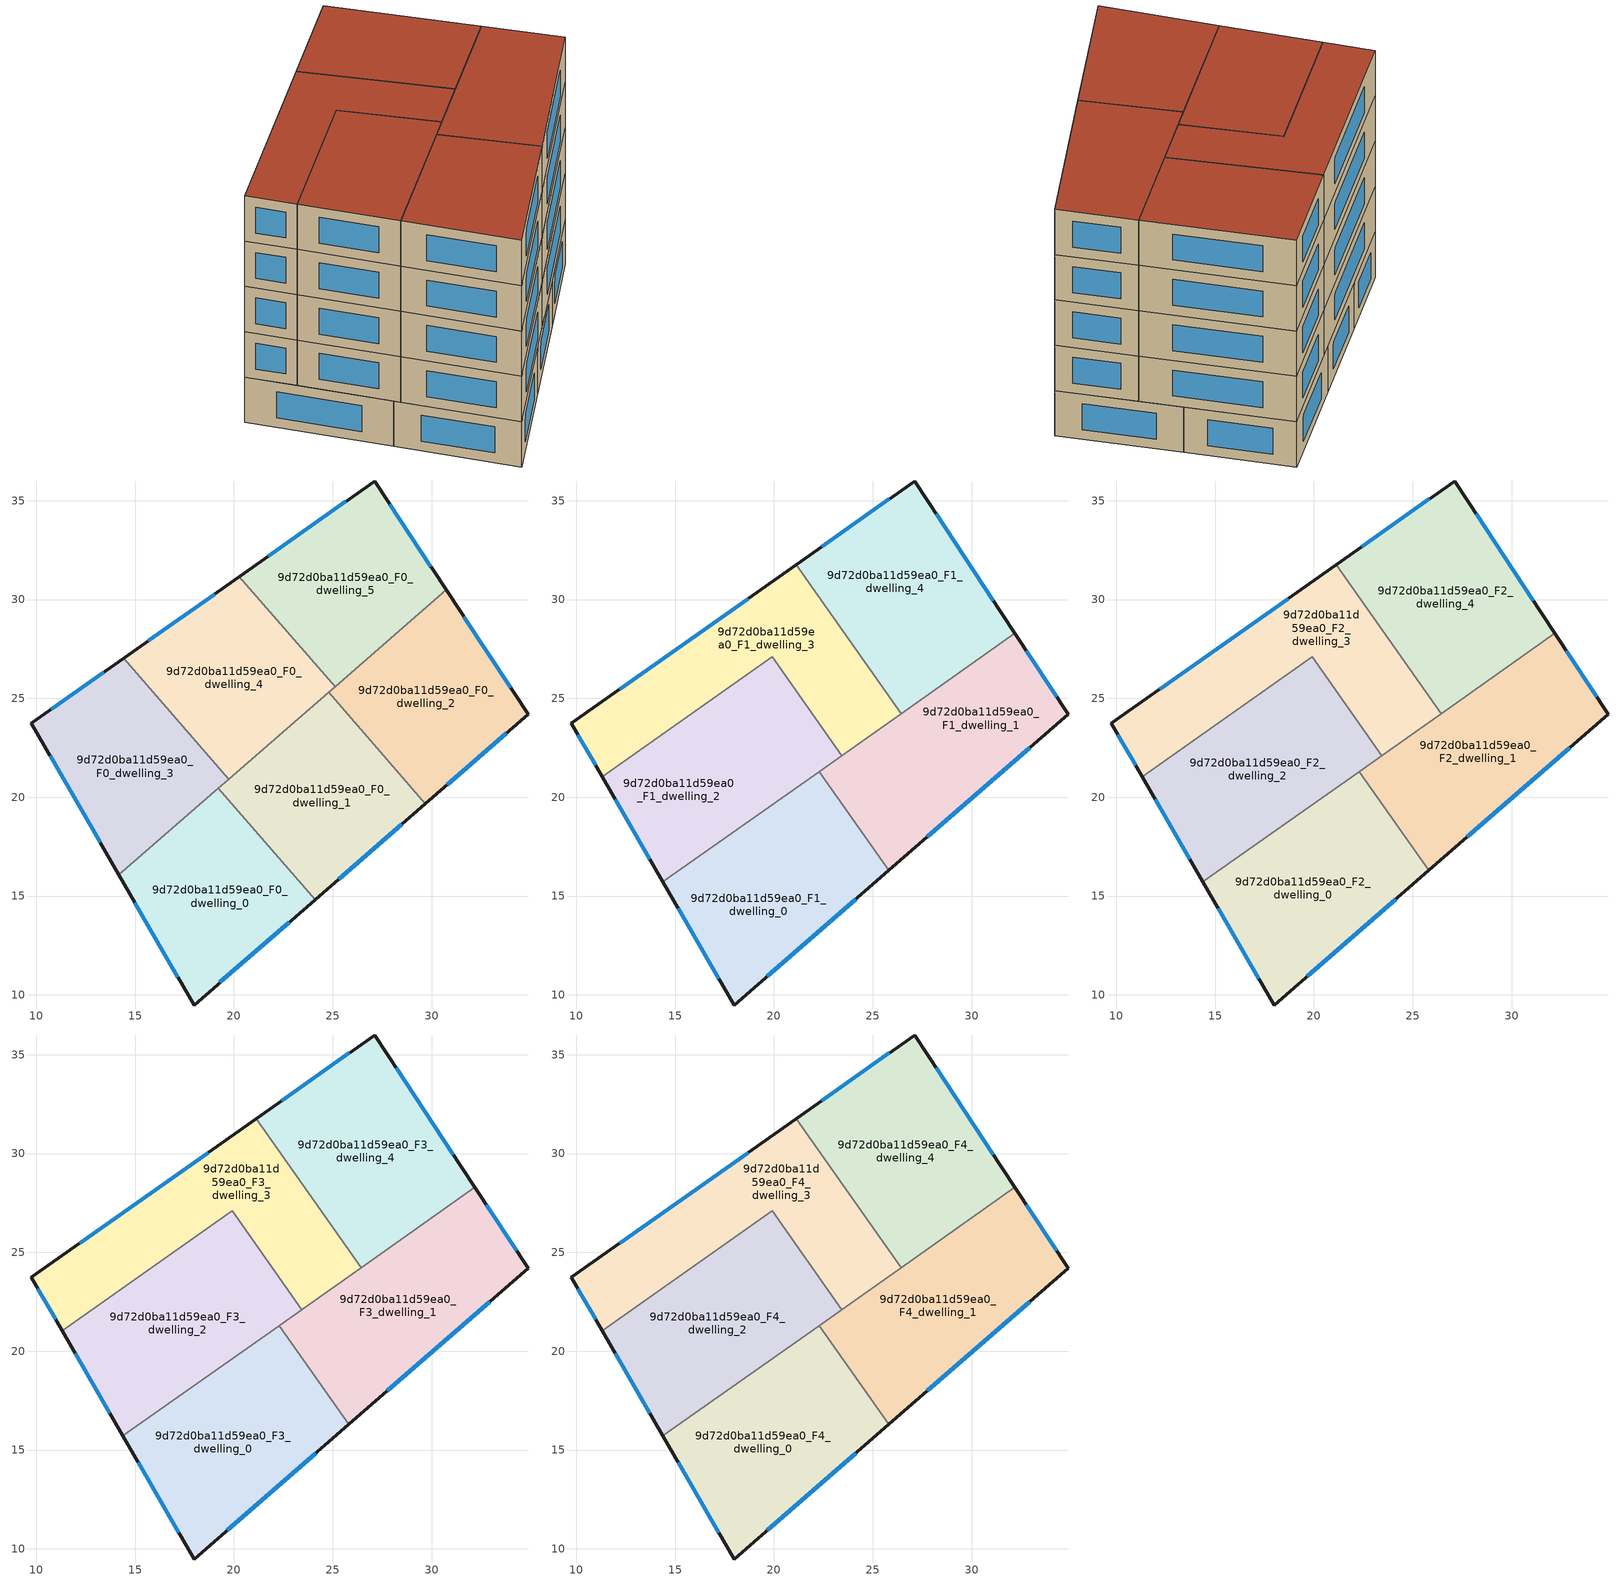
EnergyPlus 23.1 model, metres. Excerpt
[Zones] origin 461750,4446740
9d72d0ba11d59ea0_F0_dwelling_0
 floor ground (EU_floor_Construction): 19.21,20.45 24.11,14.82 17.98,9.49 14.18,16.07 z0
 wall outside (EU_wall_Construction): 14.18,16.07 17.98,9.49 24.11,14.82 z0:3
 wall to 9d72d0ba11d59ea0_F0_dwelling_1 (EU_wall_Construction): 24.11,14.82 19.21,20.45 z0:3
 wall to 9d72d0ba11d59ea0_F0_dwelling_3 (EU_wall_Construction): 19.21,20.45 14.18,16.07 z0:3
 window (EU_Window_Construction): 19.29,10.63 22.79,13.67 / 14.99,14.66 17.16,10.89 z0.64:2.36
9d72d0ba11d59ea0_F0_dwelling_1
 floor ground (EU_floor_Construction): 24.79,25.3 29.69,19.67 24.11,14.82 19.21,20.45 z0
 wall outside (EU_wall_Construction): 24.11,14.82 29.69,19.67 z0:3
 wall to 9d72d0ba11d59ea0_F0_dwelling_2 (EU_wall_Construction): 29.69,19.67 24.79,25.3 z0:3
 wall to 9d72d0ba11d59ea0_F0_dwelling_4 (EU_wall_Construction): 24.79,25.3 19.75,20.92 z0:3
 wall to 9d72d0ba11d59ea0_F0_dwelling_3 (EU_wall_Construction): 19.75,20.92 19.21,20.45 z0:3
 window (EU_Window_Construction): 25.3,15.86 28.49,18.63 z0.64:2.36
 ceiling adiabatic (EU_roof_Construction): 26,23.91 24.79,25.3 19.21,20.45 19.92,19.62 z3
9d72d0ba11d59ea0_F0_dwelling_2
 floor ground (EU_floor_Construction): 30.74,30.49 34.89,24.2 29.69,19.67 24.79,25.3 z0
 wall outside (EU_wall_Construction): 29.69,19.67 34.89,24.2 30.74,30.49 z0:3
 wall to 9d72d0ba11d59ea0_F0_dwelling_5 (EU_wall_Construction): 30.74,30.49 25.12,25.59 z0:3
 wall to 9d72d0ba11d59ea0_F0_dwelling_4 (EU_wall_Construction): 25.12,25.59 24.79,25.3 z0:3
 window (EU_Window_Construction): 34,25.54 31.63,29.14 / 30.8,20.64 33.77,23.23 z0.64:2.36
9d72d0ba11d59ea0_F0_dwelling_3
 floor ground (EU_floor_Construction): 14.42,27.04 19.75,20.92 14.18,16.07 9.75,23.73 z0
 wall outside (EU_wall_Construction): 14.42,27.04 9.75,23.73 14.18,16.07 z0:3
 wall to 9d72d0ba11d59ea0_F0_dwelling_4 (EU_wall_Construction): 19.75,20.92 14.42,27.04 z0:3
 window (EU_Window_Construction): 10.7,22.09 13.23,17.71 / 13.42,26.33 10.75,24.44 z0.64:2.36
9d72d0ba11d59ea0_F0_dwelling_4
 floor ground (EU_floor_Construction): 20.27,31.17 25.12,25.59 19.75,20.92 14.42,27.04 z0
 wall outside (EU_wall_Construction): 20.27,31.17 14.42,27.04 z0:3
 wall to 9d72d0ba11d59ea0_F0_dwelling_5 (EU_wall_Construction): 25.12,25.59 20.27,31.17 z0:3
 window (EU_Window_Construction): 19.01,30.28 15.67,27.92 z0.64:2.36
9d72d0ba11d59ea0_F0_dwelling_5
 floor ground (EU_floor_Construction): 27.11,36 30.74,30.49 25.12,25.59 20.27,31.17 z0
 wall outside (EU_wall_Construction): 30.74,30.49 27.11,36 20.27,31.17 z0:3
 window (EU_Window_Construction): 29.97,31.67 27.89,34.82 / 25.65,34.96 21.73,32.2 z0.64:2.36
 ceiling adiabatic (EU_roof_Construction): 30.74,30.49 27.11,36 20.27,31.17 25.12,25.59 z3
9d72d0ba11d59ea0_F1_dwelling_0
 floor to 9d72d0ba11d59ea0_F0_dwelling_0 (EU_floor_Construction): 19.92,19.62 24.11,14.82 17.98,9.49 14.38,15.71 z3
 floor to 9d72d0ba11d59ea0_F0_dwelling_1 (EU_floor_Construction): 22.29,21.29 25.82,16.3 24.11,14.82 19.92,19.62 z3
 wall outside (EU_wall_Construction): 14.38,15.71 17.98,9.49 25.82,16.3 z3:6
 wall to 9d72d0ba11d59ea0_F1_dwelling_1 (EU_wall_Construction): 25.82,16.3 22.29,21.29 z3:6
 wall to 9d72d0ba11d59ea0_F1_dwelling_2 (EU_wall_Construction): 22.29,21.29 14.38,15.71 z3:6
 window (EU_Window_Construction): 19.66,10.95 24.14,14.84 / 15.15,14.38 17.21,10.82 z3.64:5.36
9d72d0ba11d59ea0_F1_dwelling_1
 floor to 9d72d0ba11d59ea0_F0_dwelling_2 (EU_floor_Construction): 32.19,28.29 34.89,24.2 29.69,19.67 26,23.91 z3
 floor to 9d72d0ba11d59ea0_F0_dwelling_1 (EU_floor_Construction): 26,23.91 29.69,19.67 25.82,16.3 22.29,21.29 z3
 wall outside (EU_wall_Construction): 25.82,16.3 34.89,24.2 32.19,28.29 z3:6
 wall to 9d72d0ba11d59ea0_F1_dwelling_4 (EU_wall_Construction): 32.19,28.29 26.45,24.23 z3:6
 wall to 9d72d0ba11d59ea0_F1_dwelling_3 (EU_wall_Construction): 26.45,24.23 23.44,22.11 z3:6
 wall to 9d72d0ba11d59ea0_F1_dwelling_2 (EU_wall_Construction): 23.44,22.11 22.29,21.3 z3:6
 window (EU_Window_Construction): 27.76,17.99 32.94,22.5 / 34.31,25.07 32.77,27.41 z3.64:5.36
9d72d0ba11d59ea0_F1_dwelling_2
 floor to 9d72d0ba11d59ea0_F0_dwelling_3 (EU_floor_Construction): 16.47,24.68 19.75,20.92 14.18,16.07 11.31,21.04 z3
 floor to 9d72d0ba11d59ea0_F0_dwelling_4 (EU_floor_Construction): 19.91,27.11 22.56,23.36 19.75,20.92 16.47,24.68 z3
 floor adiabatic (EU_floor_Construction): 22.56,23.36 23.44,22.11 19.92,19.62 19.21,20.45 z3
 floor to 9d72d0ba11d59ea0_F0_dwelling_0 (EU_floor_Construction): 19.21,20.45 19.92,19.62 14.38,15.71 14.18,16.07 z3
 wall outside (EU_wall_Construction): 11.3,21.04 14.38,15.71 z3:6
 wall to 9d72d0ba11d59ea0_F1_dwelling_3 (EU_wall_Construction): 23.44,22.11 19.91,27.11 11.3,21.04 z3:6
 window (EU_Window_Construction): 11.96,19.9 13.72,16.85 z3.64:5.36
9d72d0ba11d59ea0_F1_dwelling_3
 floor to 9d72d0ba11d59ea0_F0_dwelling_4 (EU_floor_Construction): 20.27,31.16 25.12,25.59 22.56,23.36 19.91,27.11 16.47,24.68 14.42,27.04 z3
 floor to 9d72d0ba11d59ea0_F0_dwelling_3 (EU_floor_Construction): 14.42,27.04 16.47,24.68 11.31,21.04 9.75,23.73 z3
 floor to 9d72d0ba11d59ea0_F0_dwelling_2 (EU_floor_Construction): 25.35,25.79 26.45,24.24 26,23.91 24.79,25.3 z3
 floor adiabatic (EU_floor_Construction): 21.13,31.77 25.35,25.79 25.12,25.59 20.27,31.16 z3; 24.79,25.3 26,23.91 23.44,22.11 22.56,23.36 z3
 wall outside (EU_wall_Construction): 21.13,31.77 9.75,23.73 11.3,21.04 z3:6
 wall to 9d72d0ba11d59ea0_F1_dwelling_4 (EU_wall_Construction): 26.45,24.24 21.13,31.77 z3:6
 window (EU_Window_Construction): 10.08,23.16 10.97,21.61 / 18.69,30.05 12.18,25.46 z3.64:5.36
9d72d0ba11d59ea0_F1_dwelling_4
 floor to 9d72d0ba11d59ea0_F0_dwelling_2 (EU_floor_Construction): 30.74,30.49 32.19,28.29 26.45,24.24 25.35,25.79 z3
 floor adiabatic (EU_floor_Construction): 27.11,36 30.74,30.49 25.35,25.79 21.13,31.77 z3
 wall outside (EU_wall_Construction): 32.19,28.29 27.11,36 21.13,31.77 z3:6
 window (EU_Window_Construction): 25.83,35.09 22.41,32.68 / 31.1,29.94 28.2,34.35 z3.64:5.36
9d72d0ba11d59ea0_F2_dwelling_0
 floor to 9d72d0ba11d59ea0_F1_dwelling_0 (EU_floor_Construction): 22.29,21.29 25.82,16.3 17.98,9.49 14.38,15.71 z6
 wall outside (EU_wall_Construction): 14.38,15.71 17.98,9.49 25.82,16.3 z6:9
 wall to 9d72d0ba11d59ea0_F2_dwelling_1 (EU_wall_Construction): 25.82,16.3 22.29,21.29 z6:9
 wall to 9d72d0ba11d59ea0_F2_dwelling_2 (EU_wall_Construction): 22.29,21.29 14.38,15.71 z6:9
 window (EU_Window_Construction): 19.66,10.95 24.14,14.84 / 15.15,14.38 17.21,10.82 z6.64:8.36
9d72d0ba11d59ea0_F2_dwelling_1
 floor to 9d72d0ba11d59ea0_F1_dwelling_1 (EU_floor_Construction): 32.19,28.29 34.89,24.2 25.82,16.3 22.29,21.29 z6
 wall outside (EU_wall_Construction): 25.82,16.3 34.89,24.2 32.19,28.29 z6:9
 wall to 9d72d0ba11d59ea0_F2_dwelling_4 (EU_wall_Construction): 32.19,28.29 26.45,24.23 z6:9
 wall to 9d72d0ba11d59ea0_F2_dwelling_3 (EU_wall_Construction): 26.45,24.23 23.44,22.11 z6:9
 wall to 9d72d0ba11d59ea0_F2_dwelling_2 (EU_wall_Construction): 23.44,22.11 22.29,21.3 z6:9
 window (EU_Window_Construction): 27.76,17.99 32.94,22.5 / 34.31,25.07 32.77,27.41 z6.64:8.36
9d72d0ba11d59ea0_F2_dwelling_2
 floor to 9d72d0ba11d59ea0_F1_dwelling_2 (EU_floor_Construction): 19.91,27.11 23.44,22.11 14.38,15.71 11.3,21.04 z6
 wall outside (EU_wall_Construction): 11.3,21.04 14.38,15.71 z6:9
 wall to 9d72d0ba11d59ea0_F2_dwelling_3 (EU_wall_Construction): 23.44,22.11 19.91,27.11 11.3,21.04 z6:9
 window (EU_Window_Construction): 11.96,19.9 13.72,16.85 z6.64:8.36
9d72d0ba11d59ea0_F2_dwelling_3
 floor to 9d72d0ba11d59ea0_F1_dwelling_3 (EU_floor_Construction): 21.13,31.77 26.45,24.24 23.44,22.11 19.91,27.11 11.3,21.04 9.75,23.73 z6
 wall outside (EU_wall_Construction): 21.13,31.77 9.75,23.73 11.3,21.04 z6:9
 wall to 9d72d0ba11d59ea0_F2_dwelling_4 (EU_wall_Construction): 26.45,24.24 21.13,31.77 z6:9
 window (EU_Window_Construction): 10.08,23.16 10.97,21.61 / 18.69,30.05 12.18,25.46 z6.64:8.36
9d72d0ba11d59ea0_F2_dwelling_4
 floor to 9d72d0ba11d59ea0_F1_dwelling_4 (EU_floor_Construction): 27.11,36 32.19,28.29 26.45,24.24 21.13,31.77 z6
 wall outside (EU_wall_Construction): 32.19,28.29 27.11,36 21.13,31.77 z6:9
 window (EU_Window_Construction): 25.83,35.09 22.41,32.68 / 31.1,29.94 28.2,34.35 z6.64:8.36
9d72d0ba11d59ea0_F3_dwelling_0
 floor to 9d72d0ba11d59ea0_F2_dwelling_0 (EU_floor_Construction): 22.29,21.29 25.82,16.3 17.98,9.49 14.38,15.71 z9
 wall outside (EU_wall_Construction): 14.38,15.71 17.98,9.49 25.82,16.3 z9:12
 wall to 9d72d0ba11d59ea0_F3_dwelling_1 (EU_wall_Construction): 25.82,16.3 22.29,21.29 z9:12
 wall to 9d72d0ba11d59ea0_F3_dwelling_2 (EU_wall_Construction): 22.29,21.29 14.38,15.71 z9:12
 window (EU_Window_Construction): 19.66,10.95 24.14,14.84 / 15.15,14.38 17.21,10.82 z9.64:11.36
9d72d0ba11d59ea0_F3_dwelling_1
 floor to 9d72d0ba11d59ea0_F2_dwelling_1 (EU_floor_Construction): 32.19,28.29 34.89,24.2 25.82,16.3 22.29,21.29 z9
 wall outside (EU_wall_Construction): 25.82,16.3 34.89,24.2 32.19,28.29 z9:12
 wall to 9d72d0ba11d59ea0_F3_dwelling_4 (EU_wall_Construction): 32.19,28.29 26.45,24.23 z9:12
 wall to 9d72d0ba11d59ea0_F3_dwelling_3 (EU_wall_Construction): 26.45,24.23 23.44,22.11 z9:12
 wall to 9d72d0ba11d59ea0_F3_dwelling_2 (EU_wall_Construction): 23.44,22.11 22.29,21.3 z9:12
 window (EU_Window_Construction): 27.76,17.99 32.94,22.5 / 34.31,25.07 32.77,27.41 z9.64:11.36
9d72d0ba11d59ea0_F3_dwelling_2
 floor to 9d72d0ba11d59ea0_F2_dwelling_2 (EU_floor_Construction): 19.91,27.11 23.44,22.11 14.38,15.71 11.3,21.04 z9
 wall outside (EU_wall_Construction): 11.3,21.04 14.38,15.71 z9:12
 wall to 9d72d0ba11d59ea0_F3_dwelling_3 (EU_wall_Construction): 23.44,22.11 19.91,27.11 11.3,21.04 z9:12
 window (EU_Window_Construction): 11.96,19.9 13.72,16.85 z9.64:11.36
9d72d0ba11d59ea0_F3_dwelling_3
 floor to 9d72d0ba11d59ea0_F2_dwelling_3 (EU_floor_Construction): 21.13,31.77 26.45,24.24 23.44,22.11 19.91,27.11 11.3,21.04 9.75,23.73 z9
 wall outside (EU_wall_Construction): 21.13,31.77 9.75,23.73 11.3,21.04 z9:12
 wall to 9d72d0ba11d59ea0_F3_dwelling_4 (EU_wall_Construction): 26.45,24.24 21.13,31.77 z9:12
 window (EU_Window_Construction): 10.08,23.16 10.97,21.61 / 18.69,30.05 12.18,25.46 z9.64:11.36
9d72d0ba11d59ea0_F3_dwelling_4
 floor to 9d72d0ba11d59ea0_F2_dwelling_4 (EU_floor_Construction): 27.11,36 32.19,28.29 26.45,24.24 21.13,31.77 z9
 wall outside (EU_wall_Construction): 32.19,28.29 27.11,36 21.13,31.77 z9:12
 window (EU_Window_Construction): 25.83,35.09 22.41,32.68 / 31.1,29.94 28.2,34.35 z9.64:11.36
9d72d0ba11d59ea0_F4_dwelling_0
 floor to 9d72d0ba11d59ea0_F3_dwelling_0 (EU_floor_Construction): 22.29,21.29 25.82,16.3 17.98,9.49 14.38,15.71 z12
 wall outside (EU_wall_Construction): 14.38,15.71 17.98,9.49 25.82,16.3 z12:15
 wall to 9d72d0ba11d59ea0_F4_dwelling_1 (EU_wall_Construction): 25.82,16.3 22.29,21.29 z12:15
 wall to 9d72d0ba11d59ea0_F4_dwelling_2 (EU_wall_Construction): 22.29,21.29 14.38,15.71 z12:15
 window (EU_Window_Construction): 19.66,10.95 24.14,14.84 / 15.15,14.38 17.21,10.82 z12.64:14.36
 roof outside (EU_roof_Construction): 25.82,16.3 22.29,21.29 14.38,15.71 17.98,9.49 z15
9d72d0ba11d59ea0_F4_dwelling_1
 floor to 9d72d0ba11d59ea0_F3_dwelling_1 (EU_floor_Construction): 32.19,28.29 34.89,24.2 25.82,16.3 22.29,21.29 z12
 wall outside (EU_wall_Construction): 25.82,16.3 34.89,24.2 32.19,28.29 z12:15
 wall to 9d72d0ba11d59ea0_F4_dwelling_4 (EU_wall_Construction): 32.19,28.29 26.45,24.23 z12:15
 wall to 9d72d0ba11d59ea0_F4_dwelling_3 (EU_wall_Construction): 26.45,24.23 23.44,22.11 z12:15
 wall to 9d72d0ba11d59ea0_F4_dwelling_2 (EU_wall_Construction): 23.44,22.11 22.29,21.3 z12:15
 window (EU_Window_Construction): 27.76,17.99 32.94,22.5 / 34.31,25.07 32.77,27.41 z12.64:14.36
 roof outside (EU_roof_Construction): 34.89,24.2 32.19,28.29 22.29,21.29 25.82,16.3 z15
9d72d0ba11d59ea0_F4_dwelling_2
 floor to 9d72d0ba11d59ea0_F3_dwelling_2 (EU_floor_Construction): 19.91,27.11 23.44,22.11 14.38,15.71 11.3,21.04 z12
 wall outside (EU_wall_Construction): 11.3,21.04 14.38,15.71 z12:15
 wall to 9d72d0ba11d59ea0_F4_dwelling_3 (EU_wall_Construction): 23.44,22.11 19.91,27.11 11.3,21.04 z12:15
 window (EU_Window_Construction): 11.96,19.9 13.72,16.85 z12.64:14.36
 roof outside (EU_roof_Construction): 23.44,22.11 19.91,27.11 11.3,21.04 14.38,15.71 z15
9d72d0ba11d59ea0_F4_dwelling_3
 floor to 9d72d0ba11d59ea0_F3_dwelling_3 (EU_floor_Construction): 21.13,31.77 26.45,24.24 23.44,22.11 19.91,27.11 11.3,21.04 9.75,23.73 z12
 wall outside (EU_wall_Construction): 21.13,31.77 9.75,23.73 11.3,21.04 z12:15
 wall to 9d72d0ba11d59ea0_F4_dwelling_4 (EU_wall_Construction): 26.45,24.24 21.13,31.77 z12:15
 window (EU_Window_Construction): 10.08,23.16 10.97,21.61 / 18.69,30.05 12.18,25.46 z12.64:14.36
 roof outside (EU_roof_Construction): 23.44,22.11 26.45,24.24 21.13,31.77 9.75,23.73 11.3,21.04 19.91,27.11 z15
9d72d0ba11d59ea0_F4_dwelling_4
 floor to 9d72d0ba11d59ea0_F3_dwelling_4 (EU_floor_Construction): 27.11,36 32.19,28.29 26.45,24.24 21.13,31.77 z12
 wall outside (EU_wall_Construction): 32.19,28.29 27.11,36 21.13,31.77 z12:15
 window (EU_Window_Construction): 25.83,35.09 22.41,32.68 / 31.1,29.94 28.2,34.35 z12.64:14.36
 roof outside (EU_roof_Construction): 32.19,28.29 27.11,36 21.13,31.77 26.45,24.24 z15
[Building]
EU S2 Campaign: North Axis=0; Terrain=City; Solar Distribution=FullExterior
[Site:Location]
Yerevan-Zvartnots.Intl.AP: Latitude=40.15; Longitude=44.383; Time Zone=4; Elevation=854
[SizingPeriod:WeatherFileDays]
AnnualSizingPeriod: Begin Month=1; Begin Day of Month=1; End Month=12; End Day of Month=31; Day of Week for Start Day=Monday; Use Weather File Daylight Saving Period=No; Use Weather File Rain and Snow Indicators=No
[MATERIAL]
EU_InternalMass_Material: Roughness=MediumRough; Thickness=0.1; Conductivity=1; Density=1800; Specific Heat=900; Thermal Absorptance=0.9; Solar Absorptance=0.7; Visible Absorptance=0.7
[MATERIAL:NOMASS] Roughness=MediumRough; Thermal Absorptance=0.9; Solar Absorptance=0.7; Visible Absorptance=0.7
Name | Thermal Resistance
EU_wall_NoMass | 1.05043
EU_roof_NoMass | 1.45357
EU_floor_NoMass | 0.478065
[WINDOWMATERIAL:SIMPLEGLAZINGSYSTEM]
EU_Window_SimpleGlazing: UFactor=2.5566; Solar Heat Gain Coefficient=0.75; Visible Transmittance=0.75
[CONSTRUCTION]
EU_wall_Construction: EU_wall_NoMass
EU_roof_Construction: EU_roof_NoMass
EU_floor_Construction: EU_floor_NoMass
EU_Window_Construction: EU_Window_SimpleGlazing
EU_InternalMass_Construction: EU_InternalMass_Material
[ZONE] Type=1; Multiplier=1; Ceiling Height=autocalculate; Floor Area=autocalculate; Part of Total Floor Area=Yes
Name | Volume
9d72d0ba11d59ea0_F0_dwelling_0; 9d72d0ba11d59ea0_F0_dwelling_3 | 165.587
9d72d0ba11d59ea0_F1_dwelling_0; 9d72d0ba11d59ea0_F2_dwelling_0; 9d72d0ba11d59ea0_F3_dwelling_0; 9d72d0ba11d59ea0_F4_dwelling_0 | 198.711
9d72d0ba11d59ea0_F0_dwelling_1 | 165.596
9d72d0ba11d59ea0_F1_dwelling_1; 9d72d0ba11d59ea0_F2_dwelling_1; 9d72d0ba11d59ea0_F3_dwelling_1; 9d72d0ba11d59ea0_F4_dwelling_1 | 198.699
9d72d0ba11d59ea0_F0_dwelling_2 | 165.585
9d72d0ba11d59ea0_F1_dwelling_2; 9d72d0ba11d59ea0_F2_dwelling_2; 9d72d0ba11d59ea0_F3_dwelling_2; 9d72d0ba11d59ea0_F4_dwelling_2 | 198.705
9d72d0ba11d59ea0_F1_dwelling_3; 9d72d0ba11d59ea0_F2_dwelling_3; 9d72d0ba11d59ea0_F3_dwelling_3; 9d72d0ba11d59ea0_F4_dwelling_3 | 198.692
9d72d0ba11d59ea0_F0_dwelling_4 | 165.591
9d72d0ba11d59ea0_F1_dwelling_4; 9d72d0ba11d59ea0_F2_dwelling_4; 9d72d0ba11d59ea0_F3_dwelling_4; 9d72d0ba11d59ea0_F4_dwelling_4 | 198.688
9d72d0ba11d59ea0_F0_dwelling_5 | 165.597
[INTERNALMASS] Construction=EU_InternalMass_Construction
Name | Zone or ZoneList | Surface Area
9d72d0ba11d59ea0_F0_dwelling_0_EU_InternalMass | 9d72d0ba11d59ea0_F0_dwelling_0 | 55.1956
9d72d0ba11d59ea0_F0_dwelling_1_EU_InternalMass | 9d72d0ba11d59ea0_F0_dwelling_1 | 55.1989
9d72d0ba11d59ea0_F0_dwelling_2_EU_InternalMass | 9d72d0ba11d59ea0_F0_dwelling_2 | 55.1952
9d72d0ba11d59ea0_F0_dwelling_3_EU_InternalMass | 9d72d0ba11d59ea0_F0_dwelling_3 | 55.1957
9d72d0ba11d59ea0_F0_dwelling_4_EU_InternalMass | 9d72d0ba11d59ea0_F0_dwelling_4 | 55.1969
9d72d0ba11d59ea0_F0_dwelling_5_EU_InternalMass | 9d72d0ba11d59ea0_F0_dwelling_5 | 55.199
9d72d0ba11d59ea0_F1_dwelling_0_EU_InternalMass | 9d72d0ba11d59ea0_F1_dwelling_0 | 66.2366
9d72d0ba11d59ea0_F1_dwelling_1_EU_InternalMass | 9d72d0ba11d59ea0_F1_dwelling_1 | 66.2326
9d72d0ba11d59ea0_F1_dwelling_2_EU_InternalMass | 9d72d0ba11d59ea0_F1_dwelling_2 | 66.2346
9d72d0ba11d59ea0_F1_dwelling_3_EU_InternalMass | 9d72d0ba11d59ea0_F1_dwelling_3 | 66.2307
9d72d0ba11d59ea0_F1_dwelling_4_EU_InternalMass | 9d72d0ba11d59ea0_F1_dwelling_4 | 66.233
9d72d0ba11d59ea0_F2_dwelling_0_EU_InternalMass | 9d72d0ba11d59ea0_F2_dwelling_0 | 66.2366
9d72d0ba11d59ea0_F2_dwelling_1_EU_InternalMass | 9d72d0ba11d59ea0_F2_dwelling_1 | 66.2326
9d72d0ba11d59ea0_F2_dwelling_2_EU_InternalMass | 9d72d0ba11d59ea0_F2_dwelling_2 | 66.2346
9d72d0ba11d59ea0_F2_dwelling_3_EU_InternalMass | 9d72d0ba11d59ea0_F2_dwelling_3 | 66.2307
9d72d0ba11d59ea0_F2_dwelling_4_EU_InternalMass | 9d72d0ba11d59ea0_F2_dwelling_4 | 66.233
9d72d0ba11d59ea0_F3_dwelling_0_EU_InternalMass | 9d72d0ba11d59ea0_F3_dwelling_0 | 66.2366
9d72d0ba11d59ea0_F3_dwelling_1_EU_InternalMass | 9d72d0ba11d59ea0_F3_dwelling_1 | 66.2326
9d72d0ba11d59ea0_F3_dwelling_2_EU_InternalMass | 9d72d0ba11d59ea0_F3_dwelling_2 | 66.2346
9d72d0ba11d59ea0_F3_dwelling_3_EU_InternalMass | 9d72d0ba11d59ea0_F3_dwelling_3 | 66.2307
9d72d0ba11d59ea0_F3_dwelling_4_EU_InternalMass | 9d72d0ba11d59ea0_F3_dwelling_4 | 66.233
9d72d0ba11d59ea0_F4_dwelling_0_EU_InternalMass | 9d72d0ba11d59ea0_F4_dwelling_0 | 66.2366
9d72d0ba11d59ea0_F4_dwelling_1_EU_InternalMass | 9d72d0ba11d59ea0_F4_dwelling_1 | 66.2326
9d72d0ba11d59ea0_F4_dwelling_2_EU_InternalMass | 9d72d0ba11d59ea0_F4_dwelling_2 | 66.2346
9d72d0ba11d59ea0_F4_dwelling_3_EU_InternalMass | 9d72d0ba11d59ea0_F4_dwelling_3 | 66.2307
9d72d0ba11d59ea0_F4_dwelling_4_EU_InternalMass | 9d72d0ba11d59ea0_F4_dwelling_4 | 66.233
[OTHEREQUIPMENT] Fuel Type=Electricity; Design Level Calculation Method=Watts/Area; Power per Zone Floor Area=1; Fraction Latent=0; Fraction Radiant=0; Fraction Lost=0; Carbon Dioxide Generation Rate=0; EndUse Subcategory=EU_Step8_InternalGains
Name | Zone or ZoneList or Space or SpaceList | Schedule
EU_Step8_InternalGain_9d72d0ba11d59ea0_F0_dwelling_0_f000 | 9d72d0ba11d59ea0_F0_dwelling_0 | EU_Step8_GainSchedule_9d72d0ba11d59ea0_F0_dwelling_0_f000
EU_Step8_InternalGain_9d72d0ba11d59ea0_F0_dwelling_1_f000 | 9d72d0ba11d59ea0_F0_dwelling_1 | EU_Step8_GainSchedule_9d72d0ba11d59ea0_F0_dwelling_1_f000
EU_Step8_InternalGain_9d72d0ba11d59ea0_F0_dwelling_2_f000 | 9d72d0ba11d59ea0_F0_dwelling_2 | EU_Step8_GainSchedule_9d72d0ba11d59ea0_F0_dwelling_2_f000
EU_Step8_InternalGain_9d72d0ba11d59ea0_F0_dwelling_3_f000 | 9d72d0ba11d59ea0_F0_dwelling_3 | EU_Step8_GainSchedule_9d72d0ba11d59ea0_F0_dwelling_3_f000
EU_Step8_InternalGain_9d72d0ba11d59ea0_F0_dwelling_4_f000 | 9d72d0ba11d59ea0_F0_dwelling_4 | EU_Step8_GainSchedule_9d72d0ba11d59ea0_F0_dwelling_4_f000
EU_Step8_InternalGain_9d72d0ba11d59ea0_F0_dwelling_5_f000 | 9d72d0ba11d59ea0_F0_dwelling_5 | EU_Step8_GainSchedule_9d72d0ba11d59ea0_F0_dwelling_5_f000
EU_Step8_InternalGain_9d72d0ba11d59ea0_F1_dwelling_0_f000 | 9d72d0ba11d59ea0_F1_dwelling_0 | EU_Step8_GainSchedule_9d72d0ba11d59ea0_F1_dwelling_0_f000
EU_Step8_InternalGain_9d72d0ba11d59ea0_F1_dwelling_1_f000 | 9d72d0ba11d59ea0_F1_dwelling_1 | EU_Step8_GainSchedule_9d72d0ba11d59ea0_F1_dwelling_1_f000
EU_Step8_InternalGain_9d72d0ba11d59ea0_F1_dwelling_2_f000 | 9d72d0ba11d59ea0_F1_dwelling_2 | EU_Step8_GainSchedule_9d72d0ba11d59ea0_F1_dwelling_2_f000
EU_Step8_InternalGain_9d72d0ba11d59ea0_F1_dwelling_3_f000 | 9d72d0ba11d59ea0_F1_dwelling_3 | EU_Step8_GainSchedule_9d72d0ba11d59ea0_F1_dwelling_3_f000
EU_Step8_InternalGain_9d72d0ba11d59ea0_F1_dwelling_4_f000 | 9d72d0ba11d59ea0_F1_dwelling_4 | EU_Step8_GainSchedule_9d72d0ba11d59ea0_F1_dwelling_4_f000
EU_Step8_InternalGain_9d72d0ba11d59ea0_F2_dwelling_0_f000 | 9d72d0ba11d59ea0_F2_dwelling_0 | EU_Step8_GainSchedule_9d72d0ba11d59ea0_F2_dwelling_0_f000
EU_Step8_InternalGain_9d72d0ba11d59ea0_F2_dwelling_1_f000 | 9d72d0ba11d59ea0_F2_dwelling_1 | EU_Step8_GainSchedule_9d72d0ba11d59ea0_F2_dwelling_1_f000
EU_Step8_InternalGain_9d72d0ba11d59ea0_F2_dwelling_2_f000 | 9d72d0ba11d59ea0_F2_dwelling_2 | EU_Step8_GainSchedule_9d72d0ba11d59ea0_F2_dwelling_2_f000
EU_Step8_InternalGain_9d72d0ba11d59ea0_F2_dwelling_3_f000 | 9d72d0ba11d59ea0_F2_dwelling_3 | EU_Step8_GainSchedule_9d72d0ba11d59ea0_F2_dwelling_3_f000
EU_Step8_InternalGain_9d72d0ba11d59ea0_F2_dwelling_4_f000 | 9d72d0ba11d59ea0_F2_dwelling_4 | EU_Step8_GainSchedule_9d72d0ba11d59ea0_F2_dwelling_4_f000
EU_Step8_InternalGain_9d72d0ba11d59ea0_F3_dwelling_0_f000 | 9d72d0ba11d59ea0_F3_dwelling_0 | EU_Step8_GainSchedule_9d72d0ba11d59ea0_F3_dwelling_0_f000
EU_Step8_InternalGain_9d72d0ba11d59ea0_F3_dwelling_1_f000 | 9d72d0ba11d59ea0_F3_dwelling_1 | EU_Step8_GainSchedule_9d72d0ba11d59ea0_F3_dwelling_1_f000
EU_Step8_InternalGain_9d72d0ba11d59ea0_F3_dwelling_2_f000 | 9d72d0ba11d59ea0_F3_dwelling_2 | EU_Step8_GainSchedule_9d72d0ba11d59ea0_F3_dwelling_2_f000
EU_Step8_InternalGain_9d72d0ba11d59ea0_F3_dwelling_3_f000 | 9d72d0ba11d59ea0_F3_dwelling_3 | EU_Step8_GainSchedule_9d72d0ba11d59ea0_F3_dwelling_3_f000
EU_Step8_InternalGain_9d72d0ba11d59ea0_F3_dwelling_4_f000 | 9d72d0ba11d59ea0_F3_dwelling_4 | EU_Step8_GainSchedule_9d72d0ba11d59ea0_F3_dwelling_4_f000
EU_Step8_InternalGain_9d72d0ba11d59ea0_F4_dwelling_0_f000 | 9d72d0ba11d59ea0_F4_dwelling_0 | EU_Step8_GainSchedule_9d72d0ba11d59ea0_F4_dwelling_0_f000
EU_Step8_InternalGain_9d72d0ba11d59ea0_F4_dwelling_1_f000 | 9d72d0ba11d59ea0_F4_dwelling_1 | EU_Step8_GainSchedule_9d72d0ba11d59ea0_F4_dwelling_1_f000
EU_Step8_InternalGain_9d72d0ba11d59ea0_F4_dwelling_2_f000 | 9d72d0ba11d59ea0_F4_dwelling_2 | EU_Step8_GainSchedule_9d72d0ba11d59ea0_F4_dwelling_2_f000
EU_Step8_InternalGain_9d72d0ba11d59ea0_F4_dwelling_3_f000 | 9d72d0ba11d59ea0_F4_dwelling_3 | EU_Step8_GainSchedule_9d72d0ba11d59ea0_F4_dwelling_3_f000
EU_Step8_InternalGain_9d72d0ba11d59ea0_F4_dwelling_4_f000 | 9d72d0ba11d59ea0_F4_dwelling_4 | EU_Step8_GainSchedule_9d72d0ba11d59ea0_F4_dwelling_4_f000
[ZONEVENTILATION:DESIGNFLOWRATE] Schedule=EU_AlwaysOn; Design Flow Rate Calculation Method=AirChanges/Hour; Air Changes per Hour=0.557805; Ventilation Type=Natural; Fan Pressure Rise=0; Fan Total Efficiency=1; Constant Term Coefficient=1; Temperature Term Coefficient=0; Velocity Term Coefficient=0; Velocity Squared Term Coefficient=0; Minimum Indoor Temperature=-100; Maximum Indoor Temperature=100; Delta Temperature=-100; Minimum Outdoor Temperature=-100; Maximum Outdoor Temperature=100; Maximum Wind Speed=40
Name | Zone or ZoneList or Space or SpaceList
EU_ConstantAir_9d72d0ba11d59ea0_F0_dwelling_0 | 9d72d0ba11d59ea0_F0_dwelling_0
EU_ConstantAir_9d72d0ba11d59ea0_F0_dwelling_1 | 9d72d0ba11d59ea0_F0_dwelling_1
EU_ConstantAir_9d72d0ba11d59ea0_F0_dwelling_2 | 9d72d0ba11d59ea0_F0_dwelling_2
EU_ConstantAir_9d72d0ba11d59ea0_F0_dwelling_3 | 9d72d0ba11d59ea0_F0_dwelling_3
EU_ConstantAir_9d72d0ba11d59ea0_F0_dwelling_4 | 9d72d0ba11d59ea0_F0_dwelling_4
EU_ConstantAir_9d72d0ba11d59ea0_F0_dwelling_5 | 9d72d0ba11d59ea0_F0_dwelling_5
EU_ConstantAir_9d72d0ba11d59ea0_F1_dwelling_0 | 9d72d0ba11d59ea0_F1_dwelling_0
EU_ConstantAir_9d72d0ba11d59ea0_F1_dwelling_1 | 9d72d0ba11d59ea0_F1_dwelling_1
EU_ConstantAir_9d72d0ba11d59ea0_F1_dwelling_2 | 9d72d0ba11d59ea0_F1_dwelling_2
EU_ConstantAir_9d72d0ba11d59ea0_F1_dwelling_3 | 9d72d0ba11d59ea0_F1_dwelling_3
EU_ConstantAir_9d72d0ba11d59ea0_F1_dwelling_4 | 9d72d0ba11d59ea0_F1_dwelling_4
EU_ConstantAir_9d72d0ba11d59ea0_F2_dwelling_0 | 9d72d0ba11d59ea0_F2_dwelling_0
EU_ConstantAir_9d72d0ba11d59ea0_F2_dwelling_1 | 9d72d0ba11d59ea0_F2_dwelling_1
EU_ConstantAir_9d72d0ba11d59ea0_F2_dwelling_2 | 9d72d0ba11d59ea0_F2_dwelling_2
EU_ConstantAir_9d72d0ba11d59ea0_F2_dwelling_3 | 9d72d0ba11d59ea0_F2_dwelling_3
EU_ConstantAir_9d72d0ba11d59ea0_F2_dwelling_4 | 9d72d0ba11d59ea0_F2_dwelling_4
EU_ConstantAir_9d72d0ba11d59ea0_F3_dwelling_0 | 9d72d0ba11d59ea0_F3_dwelling_0
EU_ConstantAir_9d72d0ba11d59ea0_F3_dwelling_1 | 9d72d0ba11d59ea0_F3_dwelling_1
EU_ConstantAir_9d72d0ba11d59ea0_F3_dwelling_2 | 9d72d0ba11d59ea0_F3_dwelling_2
EU_ConstantAir_9d72d0ba11d59ea0_F3_dwelling_3 | 9d72d0ba11d59ea0_F3_dwelling_3
EU_ConstantAir_9d72d0ba11d59ea0_F3_dwelling_4 | 9d72d0ba11d59ea0_F3_dwelling_4
EU_ConstantAir_9d72d0ba11d59ea0_F4_dwelling_0 | 9d72d0ba11d59ea0_F4_dwelling_0
EU_ConstantAir_9d72d0ba11d59ea0_F4_dwelling_1 | 9d72d0ba11d59ea0_F4_dwelling_1
EU_ConstantAir_9d72d0ba11d59ea0_F4_dwelling_2 | 9d72d0ba11d59ea0_F4_dwelling_2
EU_ConstantAir_9d72d0ba11d59ea0_F4_dwelling_3 | 9d72d0ba11d59ea0_F4_dwelling_3
EU_ConstantAir_9d72d0ba11d59ea0_F4_dwelling_4 | 9d72d0ba11d59ea0_F4_dwelling_4
[HVACTEMPLATE:THERMOSTAT] Constant Heating Setpoint=20; Constant Cooling Setpoint=50
EU_HeatOnly_9d72d0ba11d59ea0_F0_dwelling_0; EU_HeatOnly_9d72d0ba11d59ea0_F0_dwelling_1; EU_HeatOnly_9d72d0ba11d59ea0_F0_dwelling_2; EU_HeatOnly_9d72d0ba11d59ea0_F0_dwelling_3; EU_HeatOnly_9d72d0ba11d59ea0_F0_dwelling_4; EU_HeatOnly_9d72d0ba11d59ea0_F0_dwelling_5; EU_HeatOnly_9d72d0ba11d59ea0_F1_dwelling_0; EU_HeatOnly_9d72d0ba11d59ea0_F1_dwelling_1; EU_HeatOnly_9d72d0ba11d59ea0_F1_dwelling_2; EU_HeatOnly_9d72d0ba11d59ea0_F1_dwelling_3; EU_HeatOnly_9d72d0ba11d59ea0_F1_dwelling_4; EU_HeatOnly_9d72d0ba11d59ea0_F2_dwelling_0; EU_HeatOnly_9d72d0ba11d59ea0_F2_dwelling_1; EU_HeatOnly_9d72d0ba11d59ea0_F2_dwelling_2; EU_HeatOnly_9d72d0ba11d59ea0_F2_dwelling_3; EU_HeatOnly_9d72d0ba11d59ea0_F2_dwelling_4; EU_HeatOnly_9d72d0ba11d59ea0_F3_dwelling_0; EU_HeatOnly_9d72d0ba11d59ea0_F3_dwelling_1; EU_HeatOnly_9d72d0ba11d59ea0_F3_dwelling_2; EU_HeatOnly_9d72d0ba11d59ea0_F3_dwelling_3; EU_HeatOnly_9d72d0ba11d59ea0_F3_dwelling_4; EU_HeatOnly_9d72d0ba11d59ea0_F4_dwelling_0; EU_HeatOnly_9d72d0ba11d59ea0_F4_dwelling_1; EU_HeatOnly_9d72d0ba11d59ea0_F4_dwelling_2; EU_HeatOnly_9d72d0ba11d59ea0_F4_dwelling_3; EU_HeatOnly_9d72d0ba11d59ea0_F4_dwelling_4
[HVACTEMPLATE:ZONE:IDEALLOADSAIRSYSTEM] System Availability Schedule=EU_AlwaysOn; Maximum Heating Supply Air Temperature=50; Minimum Cooling Supply Air Temperature=13; Maximum Heating Supply Air Humidity Ratio=0.0156; Minimum Cooling Supply Air Humidity Ratio=0.0077; Heating Limit=NoLimit; Cooling Limit=NoLimit; Heating Availability Schedule=EU_AlwaysOn; Cooling Availability Schedule=EU_CoolingOff; Dehumidification Control Type=ConstantSensibleHeatRatio; Cooling Sensible Heat Ratio=0.7; Dehumidification Setpoint=60; Humidification Control Type=None; Humidification Setpoint=30; Outdoor Air Method=None; Outdoor Air Flow Rate per Person=0.00944; Outdoor Air Flow Rate per Zone Floor Area=0; Outdoor Air Flow Rate per Zone=0; Demand Controlled Ventilation Type=None; Outdoor Air Economizer Type=NoEconomizer; Heat Recovery Type=None; Sensible Heat Recovery Effectiveness=0.7; Latent Heat Recovery Effectiveness=0.65
Name | Template Thermostat
9d72d0ba11d59ea0_F0_dwelling_0 | EU_HeatOnly_9d72d0ba11d59ea0_F0_dwelling_0
9d72d0ba11d59ea0_F0_dwelling_1 | EU_HeatOnly_9d72d0ba11d59ea0_F0_dwelling_1
9d72d0ba11d59ea0_F0_dwelling_2 | EU_HeatOnly_9d72d0ba11d59ea0_F0_dwelling_2
9d72d0ba11d59ea0_F0_dwelling_3 | EU_HeatOnly_9d72d0ba11d59ea0_F0_dwelling_3
9d72d0ba11d59ea0_F0_dwelling_4 | EU_HeatOnly_9d72d0ba11d59ea0_F0_dwelling_4
9d72d0ba11d59ea0_F0_dwelling_5 | EU_HeatOnly_9d72d0ba11d59ea0_F0_dwelling_5
9d72d0ba11d59ea0_F1_dwelling_0 | EU_HeatOnly_9d72d0ba11d59ea0_F1_dwelling_0
9d72d0ba11d59ea0_F1_dwelling_1 | EU_HeatOnly_9d72d0ba11d59ea0_F1_dwelling_1
9d72d0ba11d59ea0_F1_dwelling_2 | EU_HeatOnly_9d72d0ba11d59ea0_F1_dwelling_2
9d72d0ba11d59ea0_F1_dwelling_3 | EU_HeatOnly_9d72d0ba11d59ea0_F1_dwelling_3
9d72d0ba11d59ea0_F1_dwelling_4 | EU_HeatOnly_9d72d0ba11d59ea0_F1_dwelling_4
9d72d0ba11d59ea0_F2_dwelling_0 | EU_HeatOnly_9d72d0ba11d59ea0_F2_dwelling_0
9d72d0ba11d59ea0_F2_dwelling_1 | EU_HeatOnly_9d72d0ba11d59ea0_F2_dwelling_1
9d72d0ba11d59ea0_F2_dwelling_2 | EU_HeatOnly_9d72d0ba11d59ea0_F2_dwelling_2
9d72d0ba11d59ea0_F2_dwelling_3 | EU_HeatOnly_9d72d0ba11d59ea0_F2_dwelling_3
9d72d0ba11d59ea0_F2_dwelling_4 | EU_HeatOnly_9d72d0ba11d59ea0_F2_dwelling_4
9d72d0ba11d59ea0_F3_dwelling_0 | EU_HeatOnly_9d72d0ba11d59ea0_F3_dwelling_0
9d72d0ba11d59ea0_F3_dwelling_1 | EU_HeatOnly_9d72d0ba11d59ea0_F3_dwelling_1
9d72d0ba11d59ea0_F3_dwelling_2 | EU_HeatOnly_9d72d0ba11d59ea0_F3_dwelling_2
9d72d0ba11d59ea0_F3_dwelling_3 | EU_HeatOnly_9d72d0ba11d59ea0_F3_dwelling_3
9d72d0ba11d59ea0_F3_dwelling_4 | EU_HeatOnly_9d72d0ba11d59ea0_F3_dwelling_4
9d72d0ba11d59ea0_F4_dwelling_0 | EU_HeatOnly_9d72d0ba11d59ea0_F4_dwelling_0
9d72d0ba11d59ea0_F4_dwelling_1 | EU_HeatOnly_9d72d0ba11d59ea0_F4_dwelling_1
9d72d0ba11d59ea0_F4_dwelling_2 | EU_HeatOnly_9d72d0ba11d59ea0_F4_dwelling_2
9d72d0ba11d59ea0_F4_dwelling_3 | EU_HeatOnly_9d72d0ba11d59ea0_F4_dwelling_3
9d72d0ba11d59ea0_F4_dwelling_4 | EU_HeatOnly_9d72d0ba11d59ea0_F4_dwelling_4
[SIZING:ZONE] Zone Cooling Design Supply Air Temperature Input Method=SupplyAirTemperature; Zone Cooling Design Supply Air Temperature=13; Zone Heating Design Supply Air Temperature Input Method=SupplyAirTemperature; Zone Heating Design Supply Air Temperature=50; Zone Cooling Design Supply Air Humidity Ratio=0.008; Zone Heating Design Supply Air Humidity Ratio=0.008; Cooling Design Air Flow Method=DesignDay; Cooling Design Air Flow Rate=0; Cooling Minimum Air Flow per Zone Floor Area=0.000762; Cooling Minimum Air Flow=0; Cooling Minimum Air Flow Fraction=0.2; Heating Design Air Flow Method=DesignDay; Heating Design Air Flow Rate=0; Heating Maximum Air Flow per Zone Floor Area=0.002032; Heating Maximum Air Flow=0.141576; Heating Maximum Air Flow Fraction=0.3; Account for Dedicated Outdoor Air System=No; Dedicated Outdoor Air System Control Strategy=NeutralSupplyAir; Dedicated Outdoor Air Low Setpoint Temperature for Design=autosize; Dedicated Outdoor Air High Setpoint Temperature for Design=autosize; Zone Load Sizing Method=Sensible Load Only No Latent Load; Zone Latent Cooling Design Supply Air Humidity Ratio Input Method=HumidityRatioDifference; Zone Cooling Design Supply Air Humidity Ratio Difference=0.005; Zone Latent Heating Design Supply Air Humidity Ratio Input Method=HumidityRatioDifference; Zone Humidification Design Supply Air Humidity Ratio Difference=0.005
9d72d0ba11d59ea0_F0_dwelling_0; 9d72d0ba11d59ea0_F0_dwelling_1; 9d72d0ba11d59ea0_F0_dwelling_2; 9d72d0ba11d59ea0_F0_dwelling_3; 9d72d0ba11d59ea0_F0_dwelling_4; 9d72d0ba11d59ea0_F0_dwelling_5; 9d72d0ba11d59ea0_F1_dwelling_0; 9d72d0ba11d59ea0_F1_dwelling_1; 9d72d0ba11d59ea0_F1_dwelling_2; 9d72d0ba11d59ea0_F1_dwelling_3; 9d72d0ba11d59ea0_F1_dwelling_4; 9d72d0ba11d59ea0_F2_dwelling_0; 9d72d0ba11d59ea0_F2_dwelling_1; 9d72d0ba11d59ea0_F2_dwelling_2; 9d72d0ba11d59ea0_F2_dwelling_3; 9d72d0ba11d59ea0_F2_dwelling_4; 9d72d0ba11d59ea0_F3_dwelling_0; 9d72d0ba11d59ea0_F3_dwelling_1; 9d72d0ba11d59ea0_F3_dwelling_2; 9d72d0ba11d59ea0_F3_dwelling_3; 9d72d0ba11d59ea0_F3_dwelling_4; 9d72d0ba11d59ea0_F4_dwelling_0; 9d72d0ba11d59ea0_F4_dwelling_1; 9d72d0ba11d59ea0_F4_dwelling_2; 9d72d0ba11d59ea0_F4_dwelling_3; 9d72d0ba11d59ea0_F4_dwelling_4
[SCHEDULE:CONSTANT]
Name | Hourly Value
EU_AlwaysOn | 1
EU_CoolingOff | 0
[SCHEDULE:FILE] Column Number=1; Rows to Skip at Top=0; Number of Hours of Data=8760; Column Separator=Comma; Interpolate to Timestep=No; Minutes per Item=60; Adjust Schedule for Daylight Savings=Yes
Name | File
EU_Step8_GainSchedule_9d72d0ba11d59ea0_F0_dwelling_0_f000 | ../../schedules/9d72d0ba11d59ea0/9d72d0ba11d59ea0_F0_dwelling_0_f000_gain.csv
EU_Step8_GainSchedule_9d72d0ba11d59ea0_F0_dwelling_1_f000 | ../../schedules/9d72d0ba11d59ea0/9d72d0ba11d59ea0_F0_dwelling_1_f000_gain.csv
EU_Step8_GainSchedule_9d72d0ba11d59ea0_F0_dwelling_2_f000 | ../../schedules/9d72d0ba11d59ea0/9d72d0ba11d59ea0_F0_dwelling_2_f000_gain.csv
EU_Step8_GainSchedule_9d72d0ba11d59ea0_F0_dwelling_3_f000 | ../../schedules/9d72d0ba11d59ea0/9d72d0ba11d59ea0_F0_dwelling_3_f000_gain.csv
EU_Step8_GainSchedule_9d72d0ba11d59ea0_F0_dwelling_4_f000 | ../../schedules/9d72d0ba11d59ea0/9d72d0ba11d59ea0_F0_dwelling_4_f000_gain.csv
EU_Step8_GainSchedule_9d72d0ba11d59ea0_F0_dwelling_5_f000 | ../../schedules/9d72d0ba11d59ea0/9d72d0ba11d59ea0_F0_dwelling_5_f000_gain.csv
EU_Step8_GainSchedule_9d72d0ba11d59ea0_F1_dwelling_0_f000 | ../../schedules/9d72d0ba11d59ea0/9d72d0ba11d59ea0_F1_dwelling_0_f000_gain.csv
EU_Step8_GainSchedule_9d72d0ba11d59ea0_F1_dwelling_1_f000 | ../../schedules/9d72d0ba11d59ea0/9d72d0ba11d59ea0_F1_dwelling_1_f000_gain.csv
EU_Step8_GainSchedule_9d72d0ba11d59ea0_F1_dwelling_2_f000 | ../../schedules/9d72d0ba11d59ea0/9d72d0ba11d59ea0_F1_dwelling_2_f000_gain.csv
EU_Step8_GainSchedule_9d72d0ba11d59ea0_F1_dwelling_3_f000 | ../../schedules/9d72d0ba11d59ea0/9d72d0ba11d59ea0_F1_dwelling_3_f000_gain.csv
EU_Step8_GainSchedule_9d72d0ba11d59ea0_F1_dwelling_4_f000 | ../../schedules/9d72d0ba11d59ea0/9d72d0ba11d59ea0_F1_dwelling_4_f000_gain.csv
EU_Step8_GainSchedule_9d72d0ba11d59ea0_F2_dwelling_0_f000 | ../../schedules/9d72d0ba11d59ea0/9d72d0ba11d59ea0_F2_dwelling_0_f000_gain.csv
EU_Step8_GainSchedule_9d72d0ba11d59ea0_F2_dwelling_1_f000 | ../../schedules/9d72d0ba11d59ea0/9d72d0ba11d59ea0_F2_dwelling_1_f000_gain.csv
EU_Step8_GainSchedule_9d72d0ba11d59ea0_F2_dwelling_2_f000 | ../../schedules/9d72d0ba11d59ea0/9d72d0ba11d59ea0_F2_dwelling_2_f000_gain.csv
EU_Step8_GainSchedule_9d72d0ba11d59ea0_F2_dwelling_3_f000 | ../../schedules/9d72d0ba11d59ea0/9d72d0ba11d59ea0_F2_dwelling_3_f000_gain.csv
EU_Step8_GainSchedule_9d72d0ba11d59ea0_F2_dwelling_4_f000 | ../../schedules/9d72d0ba11d59ea0/9d72d0ba11d59ea0_F2_dwelling_4_f000_gain.csv
EU_Step8_GainSchedule_9d72d0ba11d59ea0_F3_dwelling_0_f000 | ../../schedules/9d72d0ba11d59ea0/9d72d0ba11d59ea0_F3_dwelling_0_f000_gain.csv
EU_Step8_GainSchedule_9d72d0ba11d59ea0_F3_dwelling_1_f000 | ../../schedules/9d72d0ba11d59ea0/9d72d0ba11d59ea0_F3_dwelling_1_f000_gain.csv
EU_Step8_GainSchedule_9d72d0ba11d59ea0_F3_dwelling_2_f000 | ../../schedules/9d72d0ba11d59ea0/9d72d0ba11d59ea0_F3_dwelling_2_f000_gain.csv
EU_Step8_GainSchedule_9d72d0ba11d59ea0_F3_dwelling_3_f000 | ../../schedules/9d72d0ba11d59ea0/9d72d0ba11d59ea0_F3_dwelling_3_f000_gain.csv
EU_Step8_GainSchedule_9d72d0ba11d59ea0_F3_dwelling_4_f000 | ../../schedules/9d72d0ba11d59ea0/9d72d0ba11d59ea0_F3_dwelling_4_f000_gain.csv
EU_Step8_GainSchedule_9d72d0ba11d59ea0_F4_dwelling_0_f000 | ../../schedules/9d72d0ba11d59ea0/9d72d0ba11d59ea0_F4_dwelling_0_f000_gain.csv
EU_Step8_GainSchedule_9d72d0ba11d59ea0_F4_dwelling_1_f000 | ../../schedules/9d72d0ba11d59ea0/9d72d0ba11d59ea0_F4_dwelling_1_f000_gain.csv
EU_Step8_GainSchedule_9d72d0ba11d59ea0_F4_dwelling_2_f000 | ../../schedules/9d72d0ba11d59ea0/9d72d0ba11d59ea0_F4_dwelling_2_f000_gain.csv
EU_Step8_GainSchedule_9d72d0ba11d59ea0_F4_dwelling_3_f000 | ../../schedules/9d72d0ba11d59ea0/9d72d0ba11d59ea0_F4_dwelling_3_f000_gain.csv
EU_Step8_GainSchedule_9d72d0ba11d59ea0_F4_dwelling_4_f000 | ../../schedules/9d72d0ba11d59ea0/9d72d0ba11d59ea0_F4_dwelling_4_f000_gain.csv
